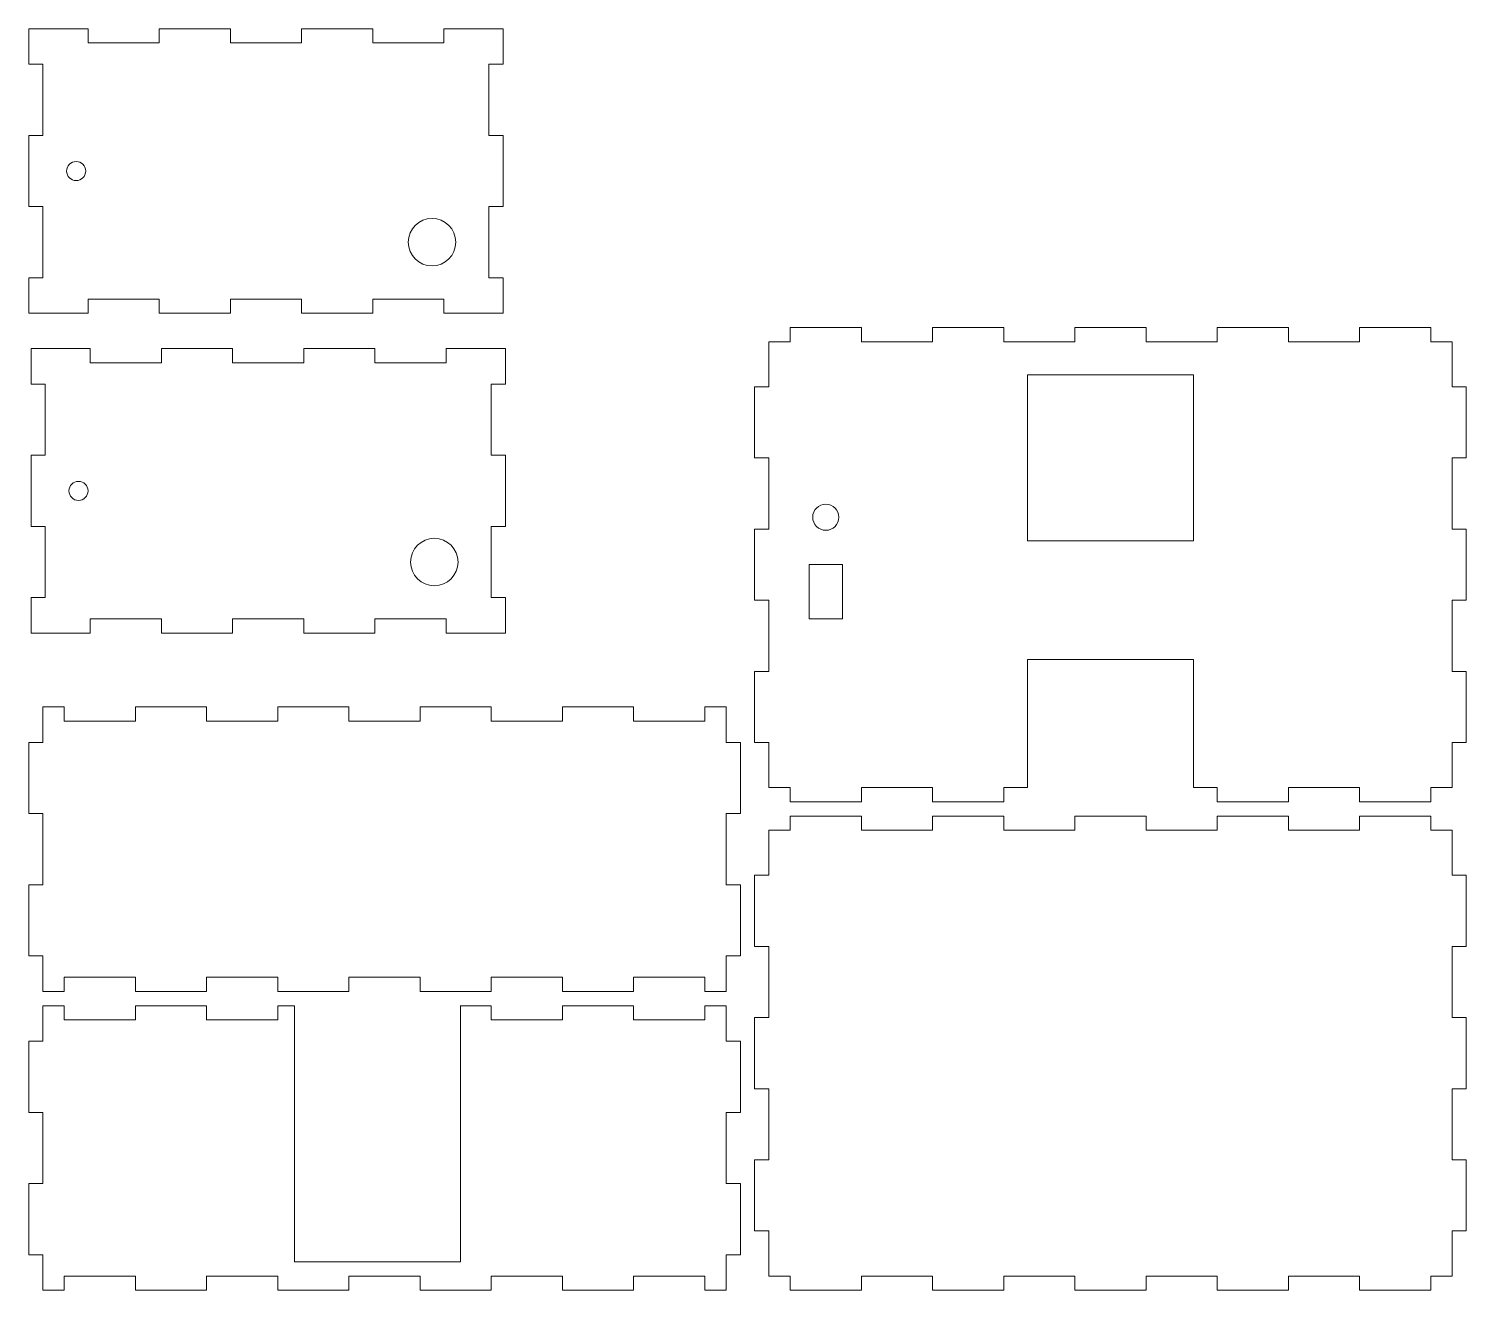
# Model space of a CAD drawing. Extents: x 3 to 306, y 3 to 269.
import ezdxf

# ---------------------------------------------------------------- set-up
doc = ezdxf.new("R2010")
doc.units = 0
doc.header["$MEASUREMENT"] = 0
doc.layers.get('0').update_dxf_attribs({"lineweight": 0})

msp = doc.modelspace()

# ---------------------------------------------------------------- linework, layer by layer
for p, q in [((6, 269), (3, 269)), ((3, 269), (3, 266)), ((15.5, 269), (6, 269)), ((15.5, 266), (15.5, 269)), ((45.5, 269), (30.5, 269)), ((30.5, 269), (30.5, 266)), ((45.5, 266), (45.5, 269)), ((75.5, 269), (60.5, 269)), ((60.5, 269), (60.5, 266)), ((75.5, 266), (75.5, 269)), ((100, 269), (90.5, 269)), ((90.5, 269), (90.5, 266)), ((103, 269), (100, 269)), ((103, 266), (103, 269)), ((3, 266), (3, 261.5)), ((30.5, 266), (15.5, 266)), ((60.5, 266), (45.5, 266)), ((90.5, 266), (75.5, 266)), ((103, 261.5), (103, 266)), ((3, 261.5), (6, 261.5)), ((6, 261.5), (6, 246.5)), ((100, 246.5), (100, 261.5)), ((100, 261.5), (103, 261.5)), ((6, 246.5), (3, 246.5)), ((3, 246.5), (3, 231.5)), ((103, 246.5), (100, 246.5)), ((103, 231.5), (103, 246.5)), ((3, 231.5), (6, 231.5)), ((6, 231.5), (6, 216.5)), ((100, 216.5), (100, 231.5)), ((100, 231.5), (103, 231.5)), ((6, 216.5), (3, 216.5)), ((3, 216.5), (3, 212)), ((103, 216.5), (100, 216.5)), ((103, 212), (103, 216.5)), ((3, 212), (3, 209)), ((15.5, 209), (15.5, 212)), ((15.5, 212), (30.5, 212)), ((30.5, 212), (30.5, 209)), ((45.5, 209), (45.5, 212)), ((45.5, 212), (60.5, 212)), ((60.5, 212), (60.5, 209)), ((75.5, 209), (75.5, 212)), ((75.5, 212), (90.5, 212)), ((90.5, 212), (90.5, 209)), ((103, 209), (103, 212)), ((3, 209), (6, 209)), ((6, 209), (15.5, 209)), ((30.5, 209), (45.5, 209)), ((60.5, 209), (75.5, 209)), ((90.5, 209), (100, 209)), ((100, 209), (103, 209)), ((178.5, 206), (163.5, 206)), ((163.5, 206), (163.5, 203)), ((178.5, 203), (178.5, 206)), ((208.5, 206), (193.5, 206)), ((193.5, 206), (193.5, 203)), ((208.5, 203), (208.5, 206)), ((238.5, 206), (223.5, 206)), ((223.5, 206), (223.5, 203)), ((238.5, 203), (238.5, 206)), ((268.5, 206), (253.5, 206)), ((253.5, 206), (253.5, 203)), ((268.5, 203), (268.5, 206)), ((298.5, 206), (283.5, 206)), ((283.5, 206), (283.5, 203)), ((298.5, 203), (298.5, 206)), ((6.48, 201.55), (3.48, 201.55)), ((3.48, 201.55), (3.48, 198.55)), ((15.98, 201.55), (6.48, 201.55)), ((15.98, 198.55), (15.98, 201.55)), ((45.98, 201.55), (30.98, 201.55)), ((30.98, 201.55), (30.98, 198.55)), ((45.98, 198.55), (45.98, 201.55)), ((75.98, 201.55), (60.98, 201.55)), ((60.98, 201.55), (60.98, 198.55)), ((75.98, 198.55), (75.98, 201.55)), ((100.48, 201.55), (90.98, 201.55)), ((90.98, 201.55), (90.98, 198.55)), ((103.48, 201.55), (100.48, 201.55)), ((103.48, 198.55), (103.48, 201.55)), ((163.5, 203), (159, 203)), ((159, 203), (159, 193.5)), ((193.5, 203), (178.5, 203)), ((223.5, 203), (208.5, 203)), ((253.5, 203), (238.5, 203)), ((283.5, 203), (268.5, 203)), ((303, 203), (298.5, 203)), ((303, 193.5), (303, 203)), ((3.48, 198.55), (3.48, 194.05)), ((30.98, 198.55), (15.98, 198.55)), ((60.98, 198.55), (45.98, 198.55)), ((90.98, 198.55), (75.98, 198.55)), ((103.48, 194.05), (103.48, 198.55)), ((3.48, 194.05), (6.48, 194.05)), ((6.48, 194.05), (6.48, 179.05)), ((100.48, 179.05), (100.48, 194.05)), ((100.48, 194.05), (103.48, 194.05)), ((159, 193.5), (156, 193.5)), ((156, 193.5), (156, 178.5)), ((306, 193.5), (303, 193.5)), ((306, 178.5), (306, 193.5)), ((6.48, 179.05), (3.48, 179.05)), ((3.48, 179.05), (3.48, 164.05)), ((103.48, 179.05), (100.48, 179.05)), ((103.48, 164.05), (103.48, 179.05)), ((156, 178.5), (159, 178.5)), ((159, 178.5), (159, 163.5)), ((303, 163.5), (303, 178.5)), ((303, 178.5), (306, 178.5)), ((3.48, 164.05), (6.48, 164.05)), ((6.48, 164.05), (6.48, 149.05)), ((100.48, 149.05), (100.48, 164.05)), ((100.48, 164.05), (103.48, 164.05)), ((159, 163.5), (156, 163.5)), ((156, 163.5), (156, 148.5)), ((306, 163.5), (303, 163.5)), ((306, 148.5), (306, 163.5)), ((6.48, 149.05), (3.48, 149.05)), ((3.48, 149.05), (3.48, 144.55)), ((103.48, 149.05), (100.48, 149.05)), ((103.48, 144.55), (103.48, 149.05)), ((156, 148.5), (159, 148.5)), ((159, 148.5), (159, 133.5)), ((303, 133.5), (303, 148.5)), ((303, 148.5), (306, 148.5)), ((3.48, 144.55), (3.48, 141.55)), ((15.98, 141.55), (15.98, 144.55)), ((15.98, 144.55), (30.98, 144.55)), ((30.98, 144.55), (30.98, 141.55)), ((45.98, 141.55), (45.98, 144.55)), ((45.98, 144.55), (60.98, 144.55)), ((60.98, 144.55), (60.98, 141.55)), ((75.98, 141.55), (75.98, 144.55)), ((75.98, 144.55), (90.98, 144.55)), ((90.98, 144.55), (90.98, 141.55)), ((103.48, 141.55), (103.48, 144.55)), ((3.48, 141.55), (6.48, 141.55)), ((6.48, 141.55), (15.98, 141.55)), ((30.98, 141.55), (45.98, 141.55)), ((60.98, 141.55), (75.98, 141.55)), ((90.98, 141.55), (100.48, 141.55)), ((100.48, 141.55), (103.48, 141.55)), ((159, 133.5), (156, 133.5)), ((156, 133.5), (156, 118.5)), ((306, 133.5), (303, 133.5)), ((306, 118.5), (306, 133.5)), ((10.5, 126), (6, 126)), ((6, 126), (6, 123)), ((10.5, 123), (10.5, 126)), ((40.5, 126), (25.5, 126)), ((25.5, 126), (25.5, 123)), ((40.5, 123), (40.5, 126)), ((70.5, 126), (55.5, 126)), ((55.5, 126), (55.5, 123)), ((70.5, 123), (70.5, 126)), ((100.5, 126), (85.5, 126)), ((85.5, 126), (85.5, 123)), ((100.5, 123), (100.5, 126)), ((130.5, 126), (115.5, 126)), ((115.5, 126), (115.5, 123)), ((130.5, 123), (130.5, 126)), ((150, 126), (145.5, 126)), ((145.5, 126), (145.5, 123)), ((150, 123), (150, 126)), ((6, 123), (6, 118.5)), ((25.5, 123), (10.5, 123)), ((55.5, 123), (40.5, 123)), ((85.5, 123), (70.5, 123)), ((115.5, 123), (100.5, 123)), ((145.5, 123), (130.5, 123)), ((150, 118.5), (150, 123)), ((6, 118.5), (3, 118.5)), ((3, 118.5), (3, 103.5)), ((153, 118.5), (150, 118.5)), ((153, 103.5), (153, 118.5)), ((156, 118.5), (159, 118.5)), ((159, 118.5), (159, 109)), ((303, 109), (303, 118.5)), ((303, 118.5), (306, 118.5)), ((159, 109), (163.5, 109)), ((163.5, 109), (163.5, 106)), ((178.5, 106), (178.5, 109)), ((178.5, 109), (193.5, 109)), ((193.5, 109), (193.5, 106)), ((208.5, 106), (208.5, 109)), ((208.5, 109), (213.5, 109)), ((248.5, 109), (253.5, 109)), ((253.5, 109), (253.5, 106)), ((268.5, 106), (268.5, 109)), ((268.5, 109), (283.5, 109)), ((283.5, 109), (283.5, 106)), ((298.5, 106), (298.5, 109)), ((298.5, 109), (303, 109)), ((3, 103.5), (6, 103.5)), ((6, 103.5), (6, 88.5)), ((150, 88.5), (150, 103.5)), ((150, 103.5), (153, 103.5)), ((163.5, 106), (178.5, 106)), ((193.5, 106), (208.5, 106)), ((253.5, 106), (268.5, 106)), ((283.5, 106), (298.5, 106)), ((163.5, 100), (159, 100)), ((159, 100), (159, 90.5)), ((178.5, 103), (163.5, 103)), ((163.5, 103), (163.5, 100)), ((178.5, 100), (178.5, 103)), ((193.5, 100), (178.5, 100)), ((208.5, 103), (193.5, 103)), ((193.5, 103), (193.5, 100)), ((208.5, 100), (208.5, 103)), ((223.5, 100), (208.5, 100)), ((238.5, 103), (223.5, 103)), ((223.5, 103), (223.5, 100)), ((238.5, 100), (238.5, 103)), ((253.5, 100), (238.5, 100)), ((268.5, 103), (253.5, 103)), ((253.5, 103), (253.5, 100)), ((268.5, 100), (268.5, 103)), ((283.5, 100), (268.5, 100)), ((298.5, 103), (283.5, 103)), ((283.5, 103), (283.5, 100)), ((298.5, 100), (298.5, 103)), ((303, 100), (298.5, 100)), ((303, 90.5), (303, 100)), ((6, 88.5), (3, 88.5)), ((3, 88.5), (3, 73.5)), ((153, 88.5), (150, 88.5)), ((153, 73.5), (153, 88.5)), ((159, 90.5), (156, 90.5)), ((156, 90.5), (156, 75.5)), ((306, 90.5), (303, 90.5)), ((306, 75.5), (306, 90.5)), ((3, 73.5), (6, 73.5)), ((6, 73.5), (6, 69)), ((150, 69), (150, 73.5)), ((150, 73.5), (153, 73.5)), ((156, 75.5), (159, 75.5)), ((159, 75.5), (159, 60.5)), ((303, 60.5), (303, 75.5)), ((303, 75.5), (306, 75.5)), ((6, 69), (6, 66)), ((10.5, 66), (10.5, 69)), ((10.5, 69), (25.5, 69)), ((25.5, 69), (25.5, 66)), ((40.5, 66), (40.5, 69)), ((40.5, 69), (55.5, 69)), ((55.5, 69), (55.5, 66)), ((70.5, 66), (70.5, 69)), ((70.5, 69), (85.5, 69)), ((85.5, 69), (85.5, 66)), ((100.5, 66), (100.5, 69)), ((100.5, 69), (115.5, 69)), ((115.5, 69), (115.5, 66)), ((130.5, 66), (130.5, 69)), ((130.5, 69), (145.5, 69)), ((145.5, 69), (145.5, 66)), ((150, 66), (150, 69)), ((6, 66), (10.5, 66)), ((25.5, 66), (40.5, 66)), ((55.5, 66), (70.5, 66)), ((85.5, 66), (100.5, 66)), ((115.5, 66), (130.5, 66)), ((145.5, 66), (150, 66)), ((10.5, 63), (6, 63)), ((6, 63), (6, 60)), ((10.5, 60), (10.5, 63)), ((40.5, 63), (25.5, 63)), ((25.5, 63), (25.5, 60)), ((40.5, 60), (40.5, 63)), ((59, 63), (55.5, 63)), ((55.5, 63), (55.5, 60)), ((100.5, 63), (94, 63)), ((100.5, 60), (100.5, 63)), ((130.5, 63), (115.5, 63)), ((115.5, 63), (115.5, 60)), ((130.5, 60), (130.5, 63)), ((150, 63), (145.5, 63)), ((145.5, 63), (145.5, 60)), ((150, 60), (150, 63)), ((6, 60), (6, 55.5)), ((25.5, 60), (10.5, 60)), ((55.5, 60), (40.5, 60)), ((115.5, 60), (100.5, 60)), ((145.5, 60), (130.5, 60)), ((150, 55.5), (150, 60)), ((159, 60.5), (156, 60.5)), ((156, 60.5), (156, 45.5)), ((306, 60.5), (303, 60.5)), ((306, 45.5), (306, 60.5)), ((6, 55.5), (3, 55.5)), ((3, 55.5), (3, 40.5)), ((153, 55.5), (150, 55.5)), ((153, 40.5), (153, 55.5)), ((156, 45.5), (159, 45.5)), ((159, 45.5), (159, 30.5)), ((303, 30.5), (303, 45.5)), ((303, 45.5), (306, 45.5)), ((3, 40.5), (6, 40.5)), ((6, 40.5), (6, 25.5)), ((150, 25.5), (150, 40.5)), ((150, 40.5), (153, 40.5)), ((159, 30.5), (156, 30.5)), ((156, 30.5), (156, 15.5)), ((306, 30.5), (303, 30.5)), ((306, 15.5), (306, 30.5)), ((6, 25.5), (3, 25.5)), ((3, 25.5), (3, 10.5)), ((153, 25.5), (150, 25.5)), ((153, 10.5), (153, 25.5)), ((156, 15.5), (159, 15.5)), ((159, 15.5), (159, 6)), ((303, 6), (303, 15.5)), ((303, 15.5), (306, 15.5)), ((3, 10.5), (6, 10.5)), ((6, 10.5), (6, 6)), ((150, 6), (150, 10.5)), ((150, 10.5), (153, 10.5)), ((6, 6), (6, 3)), ((10.5, 3), (10.5, 6)), ((10.5, 6), (25.5, 6)), ((25.5, 6), (25.5, 3)), ((40.5, 3), (40.5, 6)), ((40.5, 6), (55.5, 6)), ((55.5, 6), (55.5, 3)), ((70.5, 3), (70.5, 6)), ((70.5, 6), (85.5, 6)), ((85.5, 6), (85.5, 3)), ((100.5, 3), (100.5, 6)), ((100.5, 6), (115.5, 6)), ((115.5, 6), (115.5, 3)), ((130.5, 3), (130.5, 6)), ((130.5, 6), (145.5, 6)), ((145.5, 6), (145.5, 3)), ((150, 3), (150, 6)), ((159, 6), (163.5, 6)), ((163.5, 6), (163.5, 3)), ((178.5, 3), (178.5, 6)), ((178.5, 6), (193.5, 6)), ((193.5, 6), (193.5, 3)), ((208.5, 3), (208.5, 6)), ((208.5, 6), (223.5, 6)), ((223.5, 6), (223.5, 3)), ((238.5, 3), (238.5, 6)), ((238.5, 6), (253.5, 6)), ((253.5, 6), (253.5, 3)), ((268.5, 3), (268.5, 6)), ((268.5, 6), (283.5, 6)), ((283.5, 6), (283.5, 3)), ((298.5, 3), (298.5, 6)), ((298.5, 6), (303, 6)), ((6, 3), (10.5, 3)), ((25.5, 3), (40.5, 3)), ((55.5, 3), (70.5, 3)), ((85.5, 3), (100.5, 3)), ((115.5, 3), (130.5, 3)), ((145.5, 3), (150, 3)), ((163.5, 3), (178.5, 3)), ((193.5, 3), (208.5, 3)), ((223.5, 3), (238.5, 3)), ((253.5, 3), (268.5, 3)), ((283.5, 3), (298.5, 3))]:
    msp.add_line(p, q)
at = {"linetype": 'Continuous'}
for p, q in [((174.5, 156), (171, 156)), ((163.5, 106), (178.5, 106)), ((163.5, 106), (178.5, 106)), ((193.5, 106), (208.5, 106)), ((193.5, 106), (208.5, 106)), ((3, 10.5), (3, 25.5))]:
    msp.add_line(p, q, dxfattribs=at)
msp.add_lwpolyline([(213.5, 196), (248.5, 196), (248.5, 161), (213.5, 161)], close=True, dxfattribs=at)
for points in [[(248.5, 161), (248.5, 196), (213.5, 196), (213.5, 161)], [(171, 156), (167.5, 156), (167.5, 144.6), (171, 144.6)], [(171, 156), (174.5, 156), (174.5, 144.6), (171, 144.6)], [(213.5, 109), (213.5, 136), (231, 136)], [(213.5, 136), (248.5, 136)], [(248.5, 109), (248.5, 136), (231, 136)], [(59, 33), (59, 63)], [(94, 33), (94, 63.07)], [(63, 9), (59, 9), (59, 33)], [(93, 9), (94, 9), (94, 33)], [(63, 9), (76.5, 9)], [(93, 9), (76.5, 9)]]:
    msp.add_lwpolyline(points, dxfattribs=at)
for centre, radius in [((13, 239), 2.01), ((88, 224), 5), ((13.48, 171.55), 2.01), ((171, 166), 2.75), ((88.48, 156.55), 5)]:
    msp.add_circle(centre, radius, dxfattribs=at)

doc.saveas('drawing.dxf')
